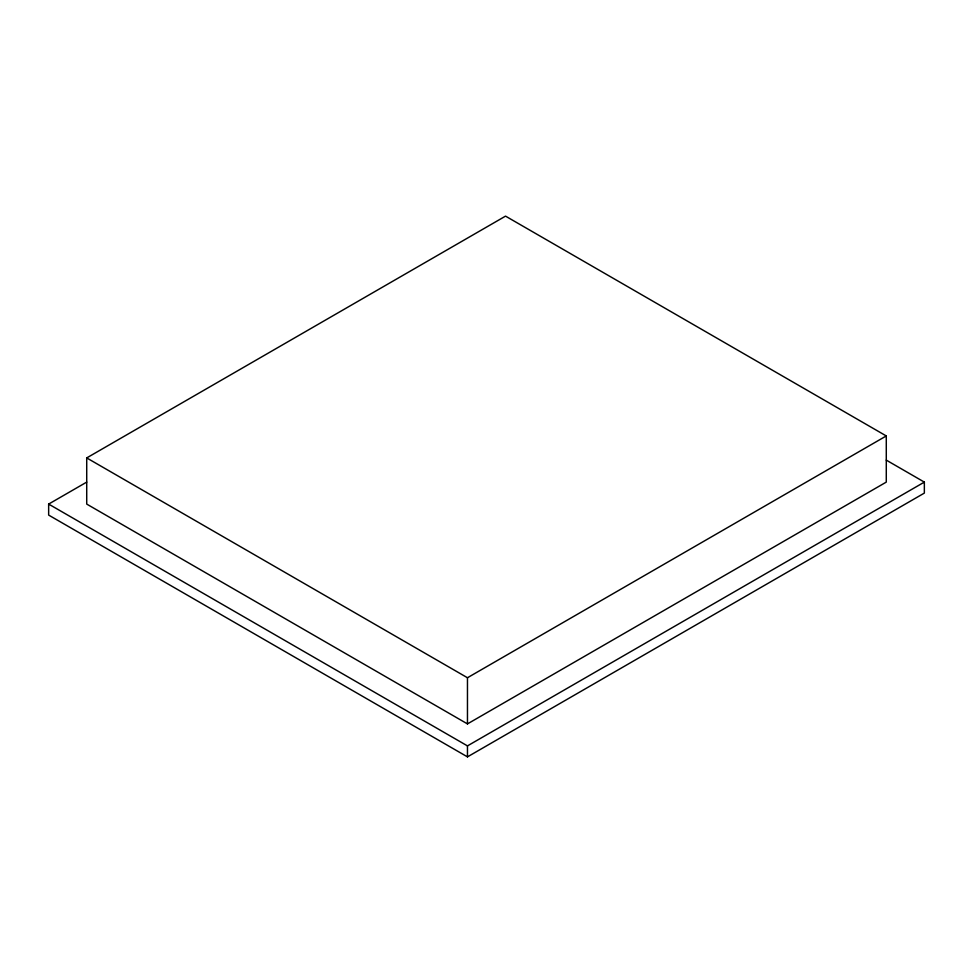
<?xml version="1.0" encoding="UTF-8"?>
<svg xmlns="http://www.w3.org/2000/svg" width="973" height="973" viewBox="0 0 973 973"><rect width="100%" height="100%" fill="white"/><g stroke="black" fill="none" stroke-linecap="round" stroke-linejoin="round"><path stroke-width="1.46" d="M86.719 457.918L505.534 216.128L886.281 435.94L886.281 482.109L467.466 723.9L86.719 504.087L86.719 457.918L467.466 677.743L886.281 435.94M886.281 460.12L924.35 482.109L924.35 493.092L467.466 756.872L48.65 515.082L48.65 504.087L86.719 482.109M48.65 504.087L467.466 745.89L924.35 482.109M467.466 677.743L467.466 723.9M467.466 745.89L467.466 756.872"/></g></svg>
